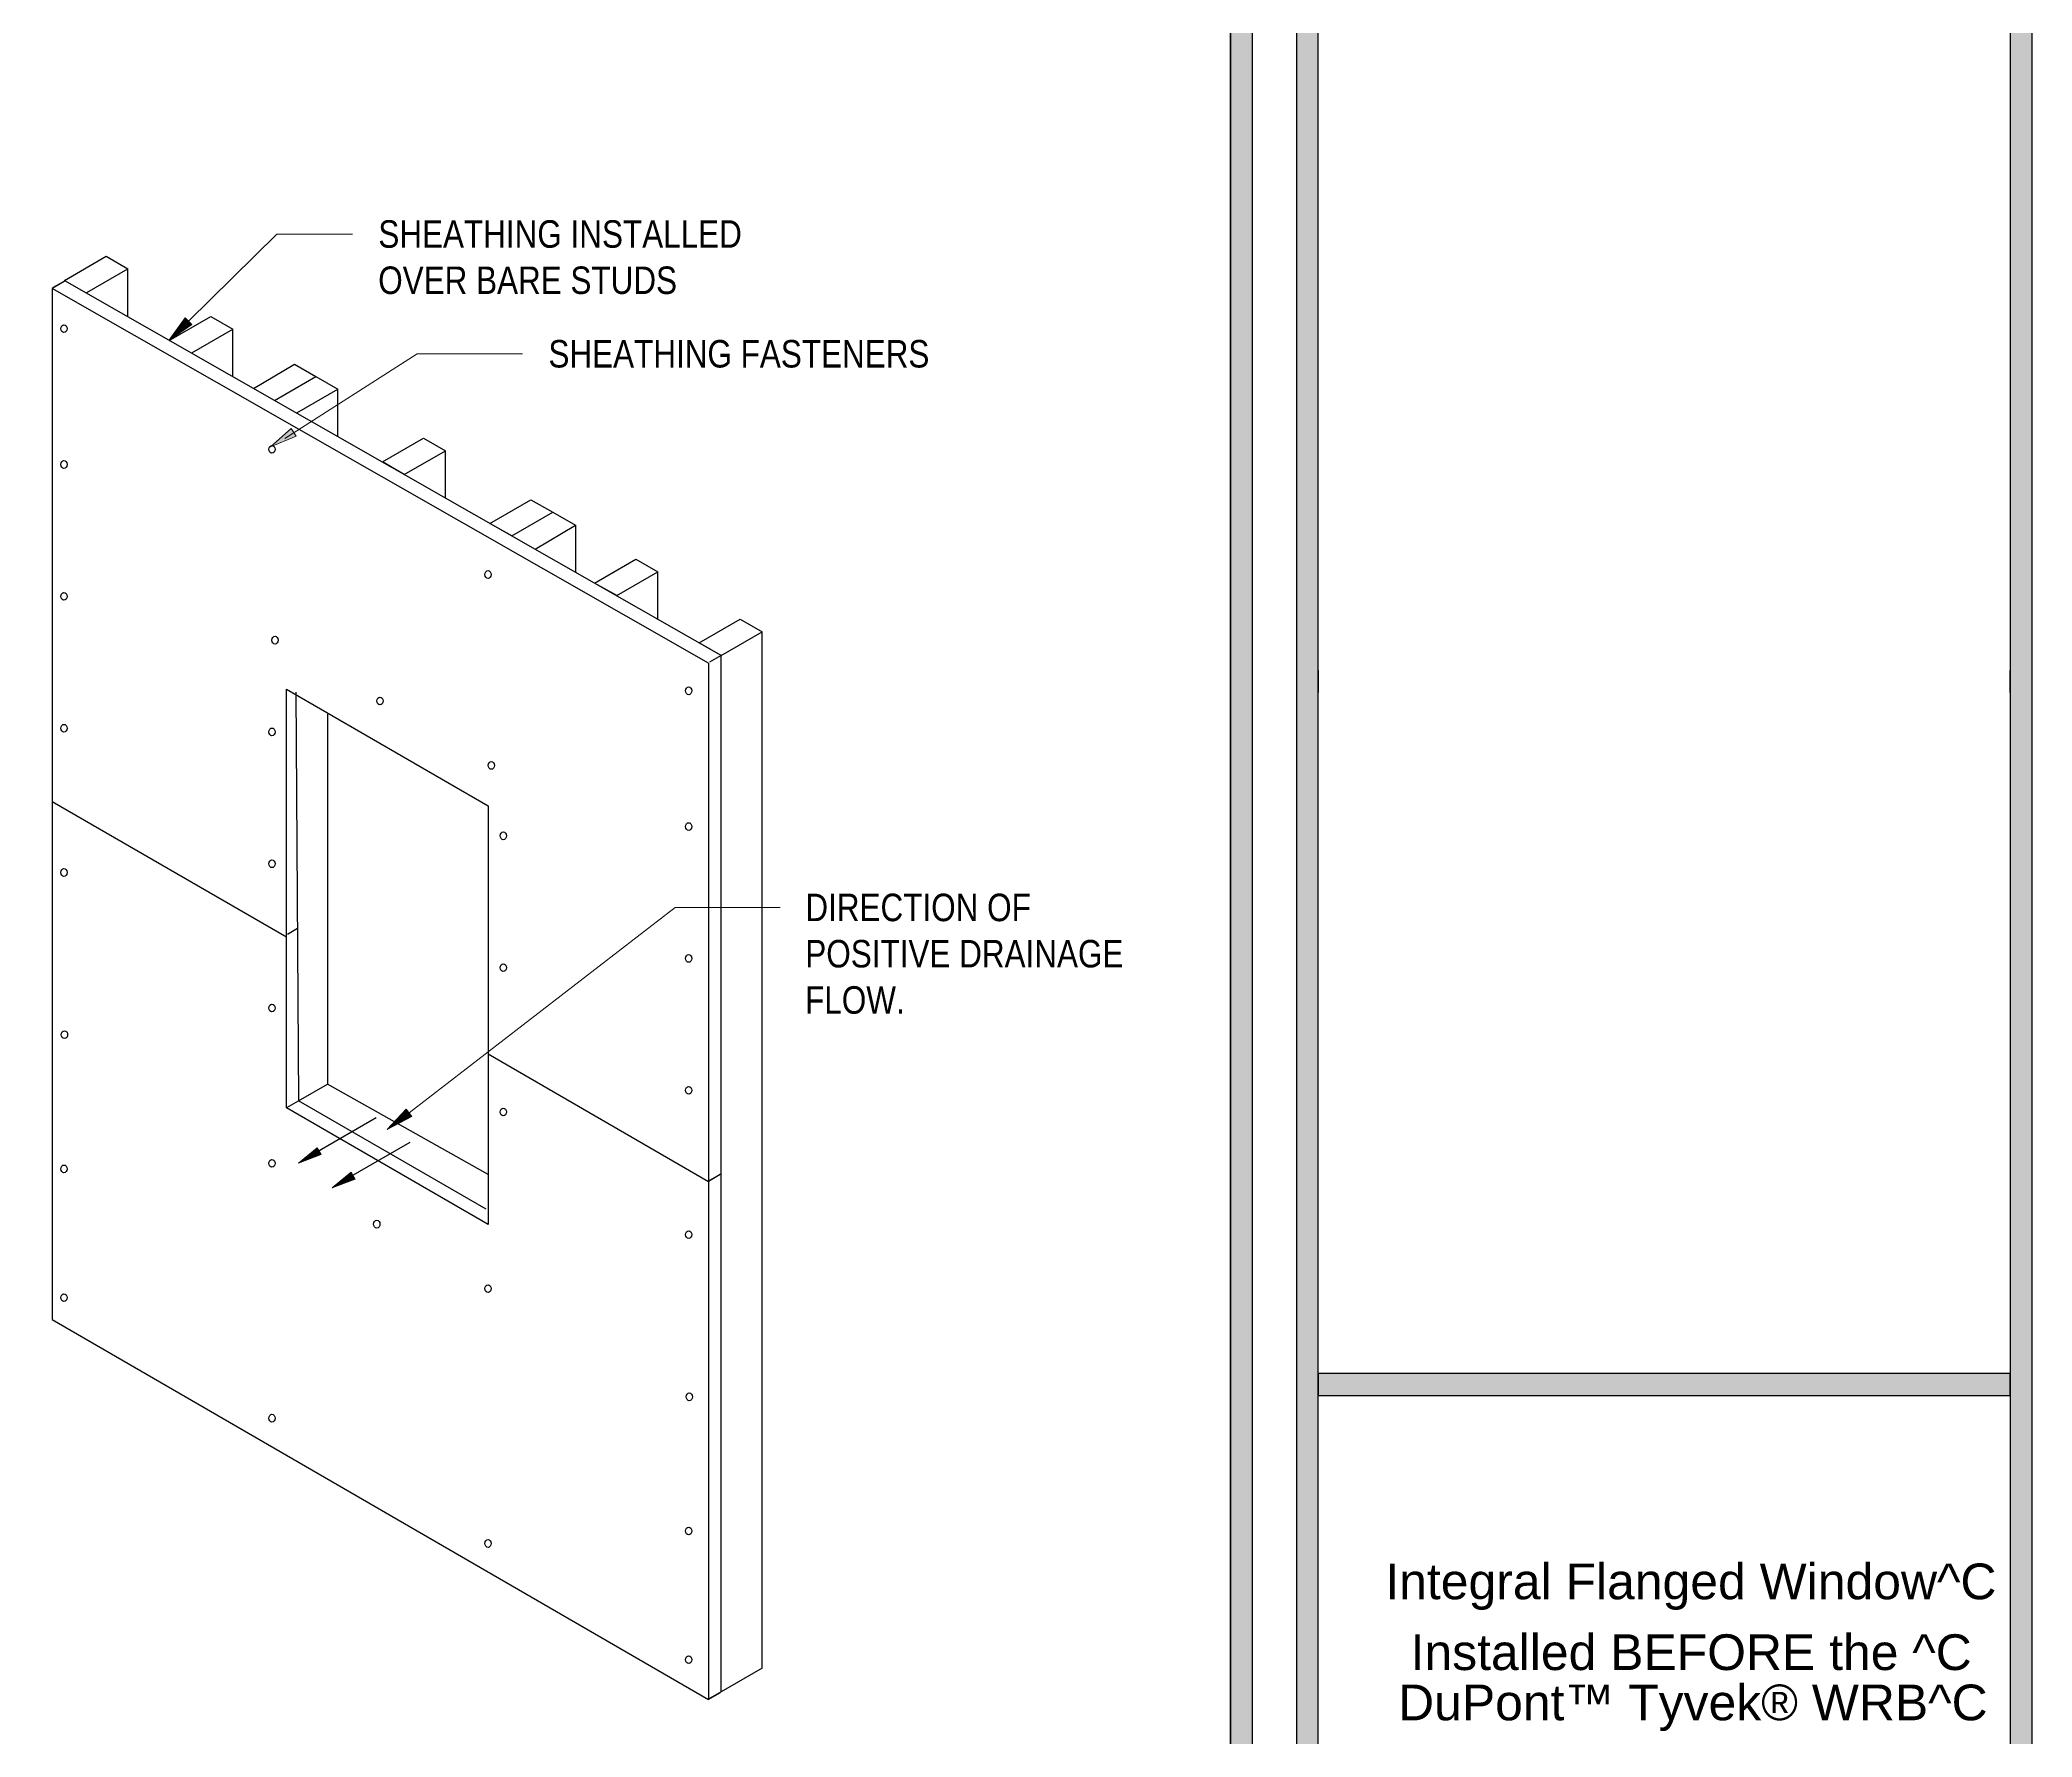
# Model space of a CAD drawing. Extents: x -1140 to 5605, y -816 to 2382.
# Drawn here: x 1319 to 2135, y -198 to 497 of the extents above; entities that cross this region are included whole.
import ezdxf

# ---------------------------------------------------------------- set-up
doc = ezdxf.new("R2010")
doc.units = 0
doc.header["$MEASUREMENT"] = 0
for name, pattern in [('AI-Linetype-55', [86.381111, 43.190556, -8.638111, 8.638111, -8.638111, 8.638111, -8.638111]), ('AI-Linetype-56', [86.381111, 43.190556, -8.638111, 8.638111, -8.638111, 8.638111, -8.638111]), ('AI-Linetype-57', [86.381111, 43.190556, -8.638111, 8.638111, -8.638111, 8.638111, -8.638111]), ('AI-Linetype-58', [86.381111, 43.190556, -8.638111, 8.638111, -8.638111, 8.638111, -8.638111])]:
    doc.linetypes.add(name, pattern=pattern)
doc.layers.get('0').update_dxf_attribs({"lineweight": 0})
for name, color, linetype, lineweight in [('.ATI-TEXT', 7, 'Continuous', 0), ('G-ANNO-TTLB', 7, 'Continuous', 0), ('TYVEK', 7, 'Continuous', 0), ('wall scratch', 7, 'Continuous', 0)]:
    doc.layers.add(name, color=color, linetype=linetype, lineweight=lineweight)

# ---------------------------------------------------------------- blocks, each defined once
blk = doc.blocks.new('Block_103')
at = {"layer": 'TYVEK', "color": 18, "lineweight": 25, "true_color": 0x000000}
for points in [[(1324.14, 395.36)], [(1324.14, -27.01)]]:
    blk.add_lwpolyline(points, dxfattribs=at)
blk = doc.blocks.new('Block_104')
at = {"layer": 'TYVEK', "color": 18, "lineweight": 25, "true_color": 0x000000}
for points in [[(1324.14, -27.01)], [(1593.02, -182.67)]]:
    blk.add_lwpolyline(points, dxfattribs=at)
blk = doc.blocks.new('Block_105')
at = {"layer": 'TYVEK', "color": 18, "lineweight": 25, "true_color": 0x000000}
blk.add_lwpolyline([(1502.72, -13.85)], dxfattribs=at)
for centre in [(1328.51, 378.47), (1413.73, 329.1), (1328.51, 322.86), (1502.29, 277.79), (1328.51, 268.85), (1415.02, 250.9), (1584.5, 230.16), (1457.98, 226.01), (1328.51, 214.83), (1413.73, 213.32), (1503.59, 199.59), (1508.51, 170.76), (1584.5, 174.55), (1328.51, 155.73), (1413.73, 159.31), (1508.51, 116.74), (1584.5, 120.53), (1413.73, 100.2), (1328.73, 89.28), (1584.5, 66.52), (1508.51, 57.64), (1328.51, 34.32), (1413.73, 36.58), (1456.69, 11.69), (1584.5, 7.41), (1502.29, -14.74), (1328.51, -18.42), (1584.71, -59.04), (1413.73, -67.8), (1584.5, -113.99), (1502.29, -119.11), (1584.5, -166.74)]:
    blk.add_ellipse(centre, major_axis=(0, 1.59), ratio=0.812499, dxfattribs=at)
blk = doc.blocks.new('Block_112')
at = {"layer": 'TYVEK', "color": 2, "lineweight": 25, "true_color": 0xffff00}
for p in [(1423.55, 229.59), (1501.46, 17.81)]:
    blk.add_line(p, (1424.59, 62.19), dxfattribs=at)
blk = doc.blocks.new('Block_324')
at = {"layer": '.ATI-TEXT', "true_color": 0x000000, "transparency": 33554687}
h = blk.add_hatch(color=18, dxfattribs=at)
h.dxf.hatch_style = 2
h.paths.add_polyline_path([(1423.67, 334.4), (1413.13, 330.04), (1421.68, 337.58)])
at = {"layer": '.ATI-TEXT', "color": 18, "lineweight": 0, "true_color": 0x000000}
for p, q in [((1419.08, 333.48), (1473.3, 368.16)), ((1473.3, 368.16), (1516.36, 368.16))]:
    blk.add_line(p, q, dxfattribs=at)
at = {"layer": '.ATI-TEXT'}
blk.add_lwpolyline([(1423.67, 334.4), (1413.13, 330.04), (1421.68, 337.58), (1421.68, 337.58)], close=True, dxfattribs=at)
at = {"layer": '.ATI-TEXT', "insert": (1527.03, 362.43), "char_height": 0.2, "attachment_point": 7}
blk.add_mtext('\\C18;\\c0;\\FArial Narrow|b0|i0|c1;\\H11.249999;\\W1.000000;SHEATHING FASTENERS', dxfattribs=at)
blk = doc.blocks.new('Block_326')
at = {"layer": '.ATI-TEXT', "char_height": 0.2, "attachment_point": 7}
for s, insert in [('\\C18;\\c0;\\FArial Narrow|b0|i0|c1;\\H11.249999;\\W1.000000;SHEATHING INSTALLED', (1457.34, 411.5)), ('\\C18;\\c0;\\FArial Narrow|b0|i0|c1;\\H11.249999;\\W1.000000;OVER BARE STUDS', (1457.28, 392.55))]:
    blk.add_mtext(s, dxfattribs=dict(at, insert=insert))
blk = doc.blocks.new('Block_325')
at = {"layer": '.ATI-TEXT', "true_color": 0x000000, "transparency": 33554687}
h = blk.add_hatch(color=18, dxfattribs=at)
h.dxf.hatch_style = 2
h.paths.add_polyline_path([(1380.85, 380.25), (1371.53, 373.69), (1378.22, 382.92)])
at = {"layer": '.ATI-TEXT', "color": 18, "lineweight": 0, "true_color": 0x000000}
for p, q in [((1379.54, 381.59), (1415.71, 417.23)), ((1415.71, 417.23), (1446.68, 417.23))]:
    blk.add_line(p, q, dxfattribs=at)
at = {"layer": '.ATI-TEXT'}
blk.add_lwpolyline([(1380.85, 380.25), (1371.53, 373.69), (1378.22, 382.92), (1378.22, 382.92)], close=True, dxfattribs=at)
blk.add_blockref('Block_326', (0, 0), dxfattribs=at)
blk = doc.blocks.new('Block_369')
at = {"layer": '.ATI-TEXT', "true_color": 0x000000, "transparency": 33554687}
h = blk.add_hatch(color=18, dxfattribs=at)
h.dxf.hatch_style = 2
h.paths.add_polyline_path([(1433.87, 40.19), (1424.59, 36.7), (1432.24, 43.01)])
at = {"layer": '.ATI-TEXT', "color": 18, "lineweight": 25, "true_color": 0x000000}
blk.add_line((1431.43, 40.86), (1456.48, 55.36), dxfattribs=at)
at = {"layer": '.ATI-TEXT'}
blk.add_lwpolyline([(1433.87, 40.19), (1424.59, 36.7), (1432.24, 43.01), (1432.24, 43.01)], close=True, dxfattribs=at)
blk = doc.blocks.new('Block_370')
at = {"layer": '.ATI-TEXT', "true_color": 0x000000, "transparency": 33554687}
h = blk.add_hatch(color=18, dxfattribs=at)
h.dxf.hatch_style = 2
h.paths.add_polyline_path([(1447.78, 30.09), (1438.44, 26.58), (1446.14, 32.93)])
at = {"layer": '.ATI-TEXT', "color": 18, "lineweight": 25, "true_color": 0x000000}
blk.add_line((1445.31, 30.76), (1470.36, 45.25), dxfattribs=at)
at = {"layer": '.ATI-TEXT'}
blk.add_lwpolyline([(1447.78, 30.09), (1438.44, 26.58), (1446.14, 32.93), (1446.14, 32.93)], close=True, dxfattribs=at)
blk = doc.blocks.new('Block_372')
at = {"layer": '.ATI-TEXT', "char_height": 0.2, "attachment_point": 7}
for s, insert in [('\\C18;\\c0;\\FArial Narrow|b0|i0|c1;\\H11.253398;\\W1.000000;DIRECTION OF', (1632.29, 135.64)), ('\\C18;\\c0;\\FArial Narrow|b0|i0|c1;\\H11.253398;\\W1.000000;POSITIVE DRAINAGE', (1632.26, 116.68)), ('\\C18;\\c0;\\FArial Narrow|b0|i0|c1;\\H11.253398;\\W1.000000;FLOW.', (1632.17, 97.73))]:
    blk.add_mtext(s, dxfattribs=dict(at, insert=insert))
blk = doc.blocks.new('Block_371')
at = {"layer": '.ATI-TEXT', "true_color": 0x000000, "transparency": 33554687}
h = blk.add_hatch(color=18, dxfattribs=at)
h.dxf.hatch_style = 2
h.paths.add_polyline_path([(1471.07, 55.78), (1461.01, 50.4), (1468.77, 58.75)])
at = {"layer": '.ATI-TEXT', "color": 18, "lineweight": 0, "true_color": 0x000000}
for p, q in [((1469.92, 57.27), (1578.93, 141.37)), ((1578.93, 141.37), (1622, 141.37))]:
    blk.add_line(p, q, dxfattribs=at)
at = {"layer": '.ATI-TEXT'}
blk.add_lwpolyline([(1471.07, 55.78), (1461.01, 50.4), (1468.77, 58.75), (1468.77, 58.75)], close=True, dxfattribs=at)
blk.add_blockref('Block_372', (0, 0), dxfattribs=at)

msp = doc.modelspace()

# ---------------------------------------------------------------- hatches: boundary and pattern name
at = {"layer": 'G-ANNO-TTLB', "true_color": 0xff00ff, "transparency": 33554687}
h = msp.add_hatch(color=6, dxfattribs=at)
edge = h.paths.add_edge_path()
edge.add_spline(control_points=[(1815.43, -731.7), (1815.43, -731.7), (-1114.08, -731.7), (-1114.08, -731.7), (-1114.08, -731.7), (-1114.08, 1725.3), (-1114.08, 1725.3), (-1114.08, 1725.3), (1815.43, 1725.3), (1815.43, 1725.3), (1815.43, 1725.3), (1815.43, -731.7), (1815.43, -731.7)], knot_values=[0, 0, 0, 0, 1, 1, 1, 2, 2, 2, 3, 3, 3, 4, 4, 4, 4], degree=3, periodic=0)
edge = h.paths.add_edge_path()
edge.add_spline(control_points=[(-1105.08, 1716.3), (-1105.08, 1716.3), (-1105.08, -722.7), (-1105.08, -722.7), (-1105.08, -722.7), (1806.43, -722.7), (1806.43, -722.7), (1806.43, -722.7), (1806.43, 1716.3), (1806.43, 1716.3), (1806.43, 1716.3), (-1105.08, 1716.3), (-1105.08, 1716.3)], knot_values=[0, 0, 0, 0, 1, 1, 1, 2, 2, 2, 3, 3, 3, 4, 4, 4, 4], degree=3, periodic=0)
edge.add_line((-1105.08, 1716.3), (-1105.08, 1716.3))
h = msp.add_hatch(color=6, dxfattribs=at)
edge = h.paths.add_edge_path()
edge.add_spline(control_points=[(2134.92, 1725.3), (2134.92, 1725.3), (2134.92, -731.7), (2134.92, -731.7), (2134.92, -731.7), (1833.45, -731.7), (1833.45, -731.7), (1833.45, -731.7), (1833.45, 1725.3), (1833.45, 1725.3), (1833.45, 1725.3), (2134.92, 1725.3), (2134.92, 1725.3)], knot_values=[0, 0, 0, 0, 1, 1, 1, 2, 2, 2, 3, 3, 3, 4, 4, 4, 4], degree=3, periodic=0)
edge = h.paths.add_edge_path()
edge.add_spline(control_points=[(2125.92, 1716.3), (2125.92, 1716.3), (1842.45, 1716.3), (1842.45, 1716.3), (1842.45, 1716.3), (1842.45, -722.7), (1842.45, -722.7), (1842.45, -722.7), (2125.92, -722.7), (2125.92, -722.7), (2125.92, -722.7), (2125.92, 1716.3), (2125.92, 1716.3)], knot_values=[0, 0, 0, 0, 1, 1, 1, 2, 2, 2, 3, 3, 3, 4, 4, 4, 4], degree=3, periodic=0)
edge.add_line((2125.92, 1716.3), (2125.92, 1716.3))
msp.add_hatch(color=6, dxfattribs=at).paths.add_polyline_path([(2125.92, -58.51), (1842.45, -58.51), (1842.45, -49.51), (2125.92, -49.51)])

# ---------------------------------------------------------------- linework, layer by layer
at = {"layer": 'G-ANNO-TTLB', "color": 6, "lineweight": 30, "true_color": 0xff00ff}
for p, q in [((1815.43, -731.7), (1815.43, 1725.3)), ((1833.45, 1725.3), (1833.45, -731.7)), ((2134.92, -731.7), (2134.92, 1725.3)), ((1806.43, -722.7), (1806.43, 1716.3)), ((1806.43, 1716.3), (1806.43, -722.7)), ((1842.45, -722.7), (1842.45, 1716.3)), ((2125.92, 1716.3), (2125.92, -722.7)), ((1842.45, 238.49), (1842.45, 229.49)), ((2125.92, 229.49), (2125.92, 238.49)), ((2125.92, -49.51), (1842.45, -49.51)), ((1842.45, -49.51), (1842.45, -58.51)), ((2125.92, -58.51), (2125.92, -49.51)), ((1842.45, -58.51), (2125.92, -58.51))]:
    msp.add_line(p, q, dxfattribs=at)
at = {"layer": 'G-ANNO-TTLB'}
msp.add_lwpolyline([(2125.92, -58.51), (1842.45, -58.51), (1842.45, -49.51), (2125.92, -49.51)], close=True, dxfattribs=at)
for points in [[(1815.43, -731.7), (1815.43, -731.7), (-1114.08, -731.7), (-1114.08, -731.7), (-1114.08, -731.7), (-1114.08, 1725.3), (-1114.08, 1725.3), (-1114.08, 1725.3), (1815.43, 1725.3), (1815.43, 1725.3), (1815.43, 1725.3), (1815.43, -731.7), (1815.43, -731.7)], [(2134.92, 1725.3), (2134.92, 1725.3), (2134.92, -731.7), (2134.92, -731.7), (2134.92, -731.7), (1833.45, -731.7), (1833.45, -731.7), (1833.45, -731.7), (1833.45, 1725.3), (1833.45, 1725.3), (1833.45, 1725.3), (2134.92, 1725.3), (2134.92, 1725.3)], [(-1105.08, 1716.3), (-1105.08, 1716.3), (-1105.08, -722.7), (-1105.08, -722.7), (-1105.08, -722.7), (1806.43, -722.7), (1806.43, -722.7), (1806.43, -722.7), (1806.43, 1716.3), (1806.43, 1716.3), (1806.43, 1716.3), (-1105.08, 1716.3), (-1105.08, 1716.3)], [(2125.92, 1716.3), (2125.92, 1716.3), (1842.45, 1716.3), (1842.45, 1716.3), (1842.45, 1716.3), (1842.45, -722.7), (1842.45, -722.7), (1842.45, -722.7), (2125.92, -722.7), (2125.92, -722.7), (2125.92, -722.7), (2125.92, 1716.3), (2125.92, 1716.3)]]:
    msp.add_open_spline(points, degree=3, knots=[0, 0, 0, 0, 1, 1, 1, 2, 2, 2, 3, 3, 3, 4, 4, 4, 4], dxfattribs=at)
at = {"layer": 'TYVEK', "color": 33, "lineweight": 25, "true_color": 0xcc9966}
for p, q in [((1328.7, 398.28), (1345.76, 408.15)), ((1345.76, 408.15), (1354.76, 402.99)), ((1337.96, 393.27), (1354.76, 402.99)), ((1354.76, 383.64), (1354.76, 402.99)), ((1371.66, 373.63), (1388.72, 383.5)), ((1380.92, 368.62), (1397.72, 378.34)), ((1388.72, 383.5), (1397.72, 378.34)), ((1397.72, 358.98), (1397.72, 378.34)), ((1406.19, 354.03), (1423.02, 363.99)), ((1423.02, 363.99), (1431.68, 358.86)), ((1414.82, 349.11), (1431.67, 358.86)), ((1423.87, 343.98), (1440.68, 353.7)), ((1431.67, 358.86), (1440.68, 353.7)), ((1440.68, 334.34), (1440.68, 353.7)), ((1467.97, 318.77), (1484.78, 328.49)), ((1484.78, 309.16), (1484.78, 328.49)), ((1512.09, 293.57), (1528.88, 303.28)), ((1528.88, 303.28), (1538.09, 297.99)), ((1521.54, 288.17), (1538.09, 297.99)), ((1538.09, 297.99), (1538.09, 278.72)), ((1555.05, 269.14), (1571.86, 278.86)), ((1571.86, 259.44), (1571.86, 278.86)), ((1597.83, 244.61), (1614.63, 254.33)), ((1614.63, -170.16), (1614.63, 254.33)), ((1436.5, 220.53), (1436.5, 69.01)), ((1424.59, 62.19), (1436.5, 69.01)), ((1502.27, 32), (1436.5, 69.01)), ((1614.63, -170.16), (1597.83, -179.88))]:
    msp.add_line(p, q, dxfattribs=at)
at = {"layer": 'TYVEK', "color": 2, "lineweight": 25, "true_color": 0xffff00}
for p, q in [((1328.55, 397.78), (1323.74, 395)), ((1323.74, 395), (1323.74, -27.37)), ((1592.61, 241.47), (1323.74, 395)), ((1328.96, 398.14), (1324.14, 395.36)), ((1597.83, 244.61), (1328.95, 398.14)), ((1592.61, 241.47), (1592.61, -183.02)), ((1597.83, 244.61), (1593.02, 241.83)), ((1597.83, -179.88), (1597.83, 244.61)), ((1323.74, 184.88), (1419.72, 129.32)), ((1502.32, 81.5), (1592.61, 29.22)), ((1419.78, 59.41), (1424.59, 62.19)), ((1597.42, 32.01), (1592.61, 29.22)), ((1597.83, 32.36), (1593.02, 29.58)), ((1323.74, -27.37), (1592.61, -183.02)), ((1597.42, -180.24), (1592.61, -183.02)), ((1597.83, -179.88), (1593.02, -182.67))]:
    msp.add_line(p, q, dxfattribs=at)
at = {"layer": 'TYVEK', "color": 8, "lineweight": 25, "true_color": 0x808080}
msp.add_line((1328.96, 398.14), (1328.7, 398.28), dxfattribs=at)
at = {"layer": 'TYVEK', "color": 33, "lineweight": 25, "true_color": 0xcc9966}
for points in [[(1467.97, 318.77), (1458.97, 323.93), (1475.77, 333.65), (1484.78, 328.49)], [(1512.09, 293.57), (1503.07, 298.72), (1519.87, 308.44), (1528.88, 303.28)], [(1555.06, 269.14), (1545.94, 274.24), (1562.86, 284.03), (1571.86, 278.86)], [(1597.83, 244.61), (1588.83, 249.77), (1605.63, 259.49), (1614.63, 254.33)]]:
    msp.add_lwpolyline(points, dxfattribs=at)
at = {"layer": 'TYVEK', "color": 2, "lineweight": 25, "true_color": 0xffff00}
msp.add_lwpolyline([(1419.72, 230.81), (1502.32, 183.03), (1502.32, 11.59), (1419.72, 59.37)], close=True, dxfattribs=at)
at = {"layer": 'TYVEK', "color": 252, "linetype": 'AI-Linetype-55', "lineweight": 25, "true_color": 0x848484}
msp.add_lwpolyline([(1419.72, 230.81)], dxfattribs=at)
at = {"layer": 'TYVEK', "color": 252, "linetype": 'AI-Linetype-56', "lineweight": 25, "true_color": 0x848484}
msp.add_lwpolyline([(1495.77, 183.03)], dxfattribs=at)
at = {"layer": 'TYVEK', "color": 252, "linetype": 'AI-Linetype-58', "lineweight": 25, "true_color": 0x848484}
msp.add_lwpolyline([(1419.72, 59.37)], dxfattribs=at)
at = {"layer": 'TYVEK', "color": 252, "linetype": 'AI-Linetype-57', "lineweight": 25, "true_color": 0x848484}
msp.add_lwpolyline([(1502.29, 11.59)], dxfattribs=at)
at = {"layer": 'wall scratch', "color": 2, "lineweight": 25, "true_color": 0xffff00}
msp.add_line((1424.15, 132.76), (1420.06, 130.4), dxfattribs=at)

# ---------------------------------------------------------------- block references
at = {"layer": '.ATI-TEXT'}
for name in ['Block_325', 'Block_324', 'Block_371', 'Block_369', 'Block_370']:
    msp.add_blockref(name, (0, 0), dxfattribs=at)
at = {"layer": 'TYVEK'}
for name in ['Block_103', 'Block_105', 'Block_112', 'Block_104']:
    msp.add_blockref(name, (0, 0), dxfattribs=at)

# ---------------------------------------------------------------- texts
at = {"char_height": 0.2, "attachment_point": 7}
for s, insert in [('\\C18;\\c0;\\FArial|b0|i0|c1;\\H14.629418;\\W1.000000;Integral Flanged Window^C', (1869.9, -146.37)), ('\\C18;\\c0;\\FArial|b0|i0|c1;\\H14.629418;\\W1.000000;Installed BEFORE the ^C', (1880.25, -171.17)), ('\\C18;\\c0;\\FArial|b0|i0|c1;\\H14.629418;\\W1.000000;DuPont™ Tyvek® WRB^C', (1875.14, -195.96))]:
    msp.add_mtext(s, dxfattribs=dict(at, insert=insert))

doc.saveas('drawing.dxf')
